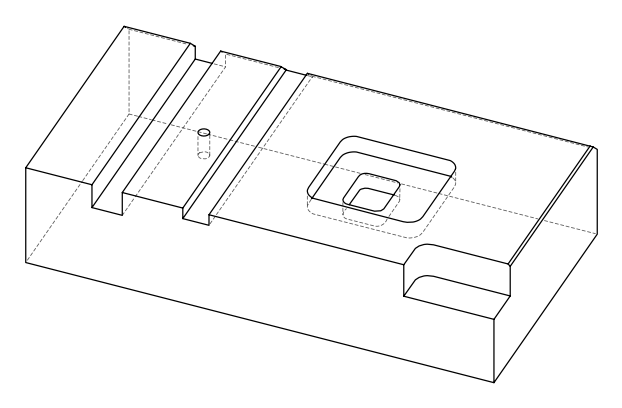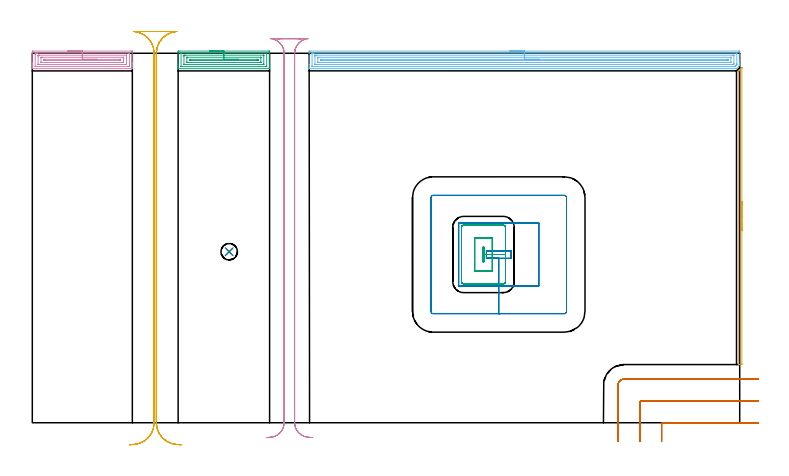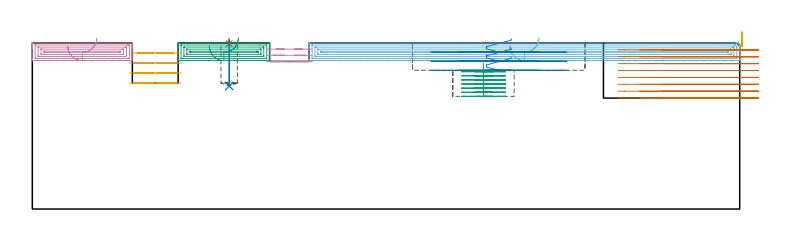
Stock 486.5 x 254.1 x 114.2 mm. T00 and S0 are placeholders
(PLAN: 11 operations, 7 tool changes, 42.5 min)
(1 SPOT_DRILL | STEP1POCKET | NXT0321_9005460120000 | 0.03 min | 2 mm3)
(2 DRILL_BLIND_HOLE_INTO_CENTER | STEP1POCKET | NXT0301_084 | 0.13 min | 2815 mm3)
(3 AREA_MILL | FG_CHAMFER_SURFACE | UGT0205_001 | 2.72 min | 5565 mm3)
(4 AREA_MILL_1 | FG_CHAMFER_SURFACE_1 | UGT0205_001 | 2.95 min | 5516 mm3)
(5 AREA_MILL_2 | FG_CHAMFER_SURFACE_2 | UGT0205_001 | 1.78 min | 501 mm3)
(6 AREA_MILL_3 | FG_CHAMFER_SURFACE_3 | UGT0205_001 | 12.04 min | 22148 mm3)
(7 MILL_CORNER_NOTCH_RECTANGULAR | CORNER_NOTCH_RECTANGULAR | UGT0201_094 | Follow Part, ap 5, ae 75% | 5.86 min | 140398 mm3)
(8 MILL_RECTANGULAR_POCKET | POCKET_RECTANGULAR_STRAIGHT | UGT0201_109 | Follow Part, ap 6.35, ae 75% | 4.2 min | 234872 mm3)
(9 MILL_RECTANGULAR_POCKET_1 | POCKET_RECTANGULAR_STRAIGHT_1 | NXT0201_011 | Follow Part, ap 3, ae 75% | 4.08 min | 38734 mm3)
(10 MILL_RECTANGULAR_SLOT | SLOT_RECTANGULAR | UGT0201_094 | Follow Part, ap 5, ae 75% | 3.6 min | 86851 mm3)
(11 MILL_RECTANGULAR_SLOT_1 | SLOT_RECTANGULAR_1 | UGT0201_018 | Follow Part, ap 7.5, ae 75% | 5.12 min | 219137 mm3)
(TOOL NXT0321_9005460120000 | NC Spot Drill, 142deg, 12mm, Carbide, Uncoated | D12 PA142 FL30 Z2)
(TOOL NXT0301_084 | Carbide Drill 11.3mm [860.1-1130-034A1-MM 2214] | D11.3 PA140 FL55 Z2)
(TOOL UGT0205_001 | Chamfer Mill 20 x 3 x 45 deg. | D20 FL50 Z2)
(TOOL UGT0201_094 | End mill 20 mm | D20 FL38 Z4)
(TOOL UGT0201_109 | End Mill 25.4 mm | D25.4 FL25 Z2)
(TOOL NXT0201_011 | ENDMILL 12mm [2P460-1200-NA 1630] | D12 FL38 Z6)
(TOOL UGT0201_018 | End mill 30 mm | D30 FL50 Z4)
(OP 1 SPOT_DRILL)
G17 G21 G94 G90
T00 M6
G54
G17 G0 G90 X135.4 Y117.6 S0 M3
G43 Z124.2 H0
G94 G81 G98 Z113.714 F250. R117.2
G80
M5
M2
(OP 2 DRILL_BLIND_HOLE_INTO_CENTER)
G17 G21 G94 G90
T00 M6
G54
G17 G0 G90 X135.4 Y117.6 S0 M3
G43 Z124.2 H1
G94 G81 G98 Z84.6 F250. R116.2
G80
M5
M2
(OP 3 AREA_MILL)
G17 G21 G94 G90
T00 M6
G54
G17 G0 G90 X121.75 Y255.6 S1061 M3
G43 Z124.2 H0
Z112.1
G94 G1 X121.788 Z111.228 F250.
X121.902 Z110.363
X122.091 Z109.512
X122.353 Z108.68
X122.687 Z107.874
X123.09 Z107.1
X123.558 Z106.364
X124.09 Z105.672
X124.679 Z105.029
X125.322 Z104.44
X126.014 Z103.908
X126.75 Z103.44
X127.524 Z103.037
X128.33 Z102.703
X129.162 Z102.441
X130.014 Z102.252
X130.878 Z102.138
X131.75 Z102.1
X162.579
X163.108 Y255.595 Z102.103
X163.19 Y255.592 Z102.106
X163.2 Y255.505 Z102.193
Y246.487 Z111.207
Y245.954 Z111.743
Y245.612 Z112.084
Y245.079 Z112.617
Y244.737 Z112.958
Y244.054 Z113.646
Y243.783 Z113.917
X163.197 Y243.639 Z114.053
X163.19 Y243.502 Z114.188
X163.025 Y243.5 Z114.2
X100.474
X100.31 Y243.502 Z114.188
X100.303 Y243.639 Z114.053
X100.3 Y243.783 Z113.917
Y244.054 Z113.646
Y244.737 Z112.958
Y245.954 Z111.743
Y246.487 Z111.207
Y254.971 Z102.726
X100.304 Y255.238 Z102.459
X100.31 Y255.593 Z102.105
X100.555 Y255.597 Z102.102
X100.921 Y255.6 Z102.1
X131.75
Y254.186 Z103.514
X160.792
X160.973 Y254.185 Z103.515
X161.144 Y254.181 Z103.519
X161.181 Y254.179 Z103.521
X161.19 Y254.16 Z103.54
X161.194 Y254.129 Z103.571
X161.199 Y253.964 Z103.736
X161.2 Y245.213 Z112.487
X161.196 Y245.079 Z112.621
X161.19 Y244.973 Z112.727
X161.183 Y244.921 Z112.779
X161.147 Y244.919 Z112.781
X160.792 Y244.915 Z112.785
X156.379 Y244.914 Z112.786
X102.708
X102.527 Y244.915 Z112.785
X102.356 Y244.919 Z112.781
X102.319 Y244.921 Z112.779
X102.31 Y244.94 Z112.76
X102.306 Y244.971 Z112.729
X102.301 Y245.136 Z112.564
X102.3 Y253.887 Z103.813
X102.304 Y254.021 Z103.679
X102.31 Y254.127 Z103.573
X102.317 Y254.179 Z103.521
X102.353 Y254.181 Z103.519
X102.708 Y254.185 Z103.515
X107.121 Y254.186 Z103.514
X131.75
Y252.772 Z104.928
X158.843 Y252.771 Z104.929
X159.004 Y252.769 Z104.931
X159.164 Y252.765 Z104.935
X159.191 Y252.757 Z104.943
X159.195 Y252.727 Z104.973
X159.198 Y252.677 Z105.023
X159.2 Y252.613 Z105.087
Y252.421 Z105.279
Y247.171 Z110.529
X159.198 Y246.487 Z111.213
X159.195 Y246.392 Z111.308
X159.19 Y246.346 Z111.354
X159.183 Y246.335 Z111.365
X159.163 Y246.332 Z111.368
X159.004 Y246.33 Z111.37
X158.273 Y246.328 Z111.372
X104.657 Y246.329 Z111.371
X104.496 Y246.331 Z111.369
X104.336 Y246.335 Z111.365
X104.309 Y246.343 Z111.357
X104.305 Y246.373 Z111.327
X104.302 Y246.423 Z111.277
X104.3 Y246.487 Z111.213
Y246.679 Z111.021
Y251.929 Z105.771
X104.302 Y252.613 Z105.087
X104.305 Y252.708 Z104.992
X104.31 Y252.755 Z104.945
X104.317 Y252.765 Z104.935
X104.337 Y252.768 Z104.932
X104.496 Y252.77 Z104.93
X105.227 Y252.772 Z104.928
X131.75
Y251.357 Z106.343
X157.057
X157.112 Y251.356 Z106.344
X157.169 Y251.353 Z106.347
X157.185 Y251.351 Z106.349
X157.19 Y251.338 Z106.362
X157.193 Y251.288 Z106.412
X157.2 Y250.879 Z106.821
Y248.237 Z109.463
X157.195 Y247.808 Z109.892
X157.191 Y247.756 Z109.944
X157.189 Y247.75 Z109.95
X157.173 Y247.747 Z109.953
X157.132 Y247.744 Z109.956
X156.997 Y247.743 Z109.957
X156.829
X106.443
X106.388 Y247.744 Z109.956
X106.331 Y247.747 Z109.953
X106.315 Y247.749 Z109.951
X106.31 Y247.762 Z109.938
X106.307 Y247.812 Z109.888
X106.3 Y248.22 Z109.48
Y250.863 Z106.837
X106.305 Y251.292 Z106.408
X106.308 Y251.344 Z106.356
X106.311 Y251.35 Z106.35
X106.327 Y251.353 Z106.347
X106.368 Y251.356 Z106.344
X106.503 Y251.357 Z106.343
X106.671
X131.75
Y249.943 Z107.757
X154.582
X154.971 Y249.941 Z107.759
X155.165 Y249.938 Z107.762
X155.184 Y249.937 Z107.763
X155.19 Y249.927 Z107.773
X155.195 Y249.891 Z107.809
X155.198 Y249.839 Z107.861
X155.199 Y249.339 Z108.361
X155.194 Y249.225 Z108.475
X155.19 Y249.18 Z108.52
X155.182 Y249.164 Z108.536
X155.138 Y249.162 Z108.538
X154.938 Y249.159 Z108.541
X154.536 Y249.157 Z108.543
X154.491
X108.918
X108.529 Y249.159 Z108.541
X108.335 Y249.162 Z108.538
X108.316 Y249.163 Z108.537
X108.31 Y249.173 Z108.527
X108.305 Y249.209 Z108.491
X108.303 Y249.261 Z108.439
X108.309 Y249.753 Z107.947
X108.329 Y249.936 Z107.764
X108.964 Y249.943 Z107.757
X131.75
X132.622 Z107.795
X133.486 Z107.909
X134.338 Z108.098
X135.17 Z108.36
X135.976 Z108.694
X136.75 Z109.097
X137.486 Z109.565
X138.178 Z110.096
X138.821 Z110.686
X139.41 Z111.329
X139.942 Z112.021
X140.41 Z112.757
X140.813 Z113.531
X141.147 Z114.337
X141.409 Z115.169
X141.598 Z116.02
X141.712 Z116.885
X141.75 Z117.757
G0 Z124.2
M5
M2
(OP 4 AREA_MILL_1)
G17 G21 G94 G90
T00 M6
G54
G17 G0 G90 X24.4 Y255.6 S1061 M3
G43 Z124.2 H0
Z112.1
G94 G1 X24.438 Z111.228 F250.
X24.552 Z110.363
X24.741 Z109.512
X25.003 Z108.68
X25.337 Z107.874
X25.74 Z107.1
X26.209 Z106.364
X26.74 Z105.672
X27.329 Z105.029
X27.972 Z104.44
X28.664 Z103.908
X29.4 Z103.44
X30.174 Z103.037
X30.98 Z102.703
X31.812 Z102.441
X32.664 Z102.252
X33.528 Z102.138
X34.4 Z102.1
X68.227
X68.754 Y255.594 Z102.103
X68.79 Y255.591 Z102.105
X68.8 Y255.549 Z102.148
Y247.362 Z110.332
Y246.74 Z110.958
Y246.487 Z111.21
Y245.865 Z111.832
Y245.612 Z112.084
Y245.107 Z112.592
Y243.709 Z113.99
X68.797 Y243.602 Z114.09
X68.79 Y243.503 Z114.189
X68.672 Y243.5 Z114.2
X0.128
X0.01 Y243.503 Z114.189
X0.003 Y243.602 Z114.09
X0. Y243.709 Z113.99
Y244.367 Z113.332
Y245.107 Z112.592
Y245.612 Z112.084
Y245.865 Z111.832
Y246.487 Z111.21
Y246.74 Z110.958
Y247.362 Z110.332
Y254.675 Z103.022
X0.005 Y255.238 Z102.459
X0.01 Y255.592 Z102.105
X0.209 Y255.596 Z102.102
X0.574 Y255.6 Z102.1
X34.4
Y254.186 Z103.514
X66.446 Y254.185 Z103.515
X66.629 Y254.184 Z103.516
X66.769 Y254.179 Z103.521
X66.791 Y254.174 Z103.526
X66.796 Y254.157 Z103.543
X66.798 Y254.137 Z103.563
X66.8 Y254.015 Z103.685
X66.799 Y245.612 Z112.088
X66.798 Y245.267 Z112.433
X66.79 Y244.924 Z112.776
X66.446 Y244.917 Z112.783
X66.265 Y244.915 Z112.785
X65.556 Y244.914 Z112.786
X65.376
X2.354 Y244.915 Z112.785
X2.171 Y244.916 Z112.784
X2.031 Y244.921 Z112.779
X2.009 Y244.926 Z112.774
X2.004 Y244.943 Z112.757
X2.002 Y244.963 Z112.737
X2. Y245.085 Z112.615
X2.001 Y253.488 Z104.212
X2.002 Y253.833 Z103.867
X2.01 Y254.177 Z103.523
X2.354 Y254.183 Z103.517
X2.535 Y254.185 Z103.515
X3.244 Y254.186 Z103.514
X3.424
X34.4
Y252.772 Z104.928
X64.666 Y252.771 Z104.929
X64.72 Y252.77 Z104.93
X64.762 Y252.768 Z104.932
X64.783 Y252.765 Z104.935
X64.79 Y252.744 Z104.956
X64.796 Y252.613 Z105.087
X64.799 Y252.481 Z105.219
X64.8 Y247.231 Z110.469
X64.796 Y246.487 Z111.213
X64.793 Y246.362 Z111.338
X64.78 Y246.335 Z111.365
X64.746 Y246.333 Z111.367
X64.666 Y246.331 Z111.369
X63.937 Y246.329 Z111.371
X63.776 Y246.328 Z111.372
X4.134 Y246.329 Z111.371
X4.08 Y246.33 Z111.37
X4.038 Y246.332 Z111.368
X4.017 Y246.335 Z111.365
X4.01 Y246.356 Z111.344
X4.004 Y246.487 Z111.213
X4.001 Y246.619 Z111.081
X4. Y251.869 Z105.831
X4.004 Y252.613 Z105.087
X4.007 Y252.738 Z104.962
X4.02 Y252.765 Z104.935
X4.054 Y252.767 Z104.933
X4.134 Y252.769 Z104.931
X4.863 Y252.772 Z104.928
X5.024
X34.4
Y251.357 Z106.343
X62.382
X62.694 Y251.356 Z106.344
X62.756 Y251.355 Z106.345
X62.782 Y251.352 Z106.348
X62.79 Y251.349 Z106.351
X62.793 Y251.334 Z106.366
X62.797 Y251.257 Z106.443
X62.8 Y250.947 Z106.753
Y249.028 Z108.672
X62.796 Y248.237 Z109.463
X62.792 Y247.842 Z109.858
X62.79 Y247.75 Z109.95
X62.666 Y247.747 Z109.953
X62.497 Y247.744 Z109.956
X61.995 Y247.743 Z109.957
X61.492
X6.418
X6.106 Y247.744 Z109.956
X6.044 Y247.745 Z109.955
X6.018 Y247.748 Z109.952
X6.01 Y247.751 Z109.949
X6.007 Y247.766 Z109.934
X6.003 Y247.843 Z109.857
X6. Y248.153 Z109.547
X6.001 Y250.863 Z106.837
X6.008 Y251.258 Z106.442
X6.01 Y251.35 Z106.35
X6.134 Y251.353 Z106.347
X6.303 Y251.356 Z106.344
X6.805 Y251.357 Z106.343
X7.192
X34.4
Y249.943 Z107.757
X60.26
X60.641 Y249.941 Z107.759
X60.736 Y249.939 Z107.761
X60.781 Y249.936 Z107.764
X60.791 Y249.931 Z107.769
X60.793 Y249.914 Z107.786
X60.797 Y249.823 Z107.877
X60.798 Y249.414 Z108.286
X60.794 Y249.263 Z108.437
X60.79 Y249.173 Z108.527
X60.614 Y249.164 Z108.536
X60.125 Y249.157 Z108.543
X8.54
X8.159 Y249.159 Z108.541
X8.064 Y249.161 Z108.539
X8.019 Y249.164 Z108.536
X8.009 Y249.169 Z108.531
X8.007 Y249.186 Z108.514
X8.003 Y249.277 Z108.423
X8.002 Y249.686 Z108.014
X8.006 Y249.855 Z107.845
X8.01 Y249.93 Z107.77
X8.049 Y249.936 Z107.764
X8.15 Y249.938 Z107.762
X8.56 Y249.943 Z107.757
X8.585
X34.4
X35.272 Z107.795
X36.137 Z107.909
X36.988 Z108.098
X37.82 Z108.36
X38.626 Z108.694
X39.4 Z109.097
X40.136 Z109.565
X40.828 Z110.096
X41.471 Z110.686
X42.06 Z111.329
X42.592 Z112.021
X43.06 Z112.757
X43.463 Z113.531
X43.797 Z114.337
X44.059 Z115.169
X44.248 Z116.02
X44.362 Z116.885
X44.4 Z117.757
G0 Z124.2
M5
M2
(OP 5 AREA_MILL_2)
G17 G21 G94 G90
T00 M6
G54
G17 G0 G90 X488. Y152.1 S1061 M3
G43 Z124.2 H0
Z122.
G94 G1 Y152.062 Z121.128 F250.
Y151.948 Z120.263
Y151.759 Z119.412
Y151.497 Z118.58
Y151.163 Z117.774
Y150.76 Z117.
Y150.291 Z116.264
Y149.76 Z115.572
Y149.171 Z114.929
Y148.528 Z114.34
Y147.836 Z113.808
Y147.1 Z113.34
Y146.326 Z112.937
Y145.52 Z112.603
Y144.688 Z112.341
Y143.836 Z112.152
Y142.972 Z112.038
Y142.1 Z112.
Y40.628
X487.999 Y40.301 Z112.001
X487.995 Y40.062 Z112.003
X487.991 Y40.005 Z112.005
X487.766 Y40. Z112.23
X487.25 Z112.746
X486.9 Z113.094
X485.989 Z114.011
X485.894 Z114.097
X485.84 Z114.151
X485.803 Y40.009 Z114.188
X485.8 Y40.18 Z114.2
Y241.784
X485.804 Y241.995 Z114.189
X485.869 Y242.071 Z114.128
X486.031 Y242.231 Z113.969
X486.119 Y242.319 Z113.881
X486.467 Y242.667 Z113.533
X487.837 Y244.038 Z112.162
X487.874 Y244.075 Z112.123
X487.99 Y244.182 Z112.002
X487.995 Y244.138 Z112.
X487.999 Y244.103 Z111.999
X488. Y244.08 Z112.
Y243.693
Y142.1
Y141.228 Z112.038
Y140.363 Z112.152
Y139.512 Z112.341
Y138.68 Z112.603
Y137.874 Z112.937
Y137.1 Z113.34
Y136.364 Z113.808
Y135.672 Z114.34
Y135.029 Z114.929
Y134.439 Z115.572
Y133.908 Z116.264
Y133.44 Z117.
Y133.037 Z117.774
Y132.703 Z118.58
Y132.441 Z119.412
Y132.252 Z120.263
Y132.138 Z121.128
Y132.1 Z122.
G0 Z124.2
M5
M2
(OP 6 AREA_MILL_3)
G17 G21 G94 G90
T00 M6
G54
G17 G0 G90 X328.45 Y255.6 S1061 M3
G43 Z124.2 H0
Z112.1
G94 G1 X328.488 Z111.228 F250.
X328.602 Z110.363
X328.791 Z109.512
X329.053 Z108.68
X329.387 Z107.874
X329.79 Z107.1
X330.258 Z106.364
X330.79 Z105.672
X331.379 Z105.029
X332.022 Z104.44
X332.714 Z103.908
X333.45 Z103.44
X334.224 Z103.037
X335.03 Z102.703
X335.862 Z102.441
X336.714 Z102.252
X337.578 Z102.138
X338.45 Z102.1
X485.88
X486.409 Y255.595 Z102.103
X486.49 Y255.592 Z102.106
X486.5 Y255.506 Z102.192
Y249.112 Z108.582
Y247.702 Z109.994
Y247.362 Z110.333
Y246.292 Z111.408
X486.49 Y245.694 Z112.004
X486.411 Y245.612 Z112.087
X486.327 Y245.526 Z112.172
X484.427 Y243.629 Z114.07
X484.295 Y243.503 Z114.189
X484.093 Y243.5 Z114.2
X190.574
X190.41 Y243.502 Z114.188
X190.403 Y243.638 Z114.054
X190.4 Y243.781 Z113.918
Y244.057 Z113.642
Y244.737 Z112.958
Y245.952 Z111.745
Y246.487 Z111.207
Y254.631 Z103.067
X190.406 Y255.238 Z102.459
X190.41 Y255.593 Z102.105
X190.654 Y255.597 Z102.102
X191.02 Y255.6 Z102.1
X338.45
Y254.186 Z103.514
X484.093 Y254.185 Z103.515
X484.275 Y254.184 Z103.516
X484.445 Y254.181 Z103.519
X484.481 Y254.179 Z103.521
X484.49 Y254.16 Z103.54
X484.493 Y254.129 Z103.571
X484.499 Y253.965 Z103.735
X484.5 Y246.964 Z110.736
X484.498 Y246.487 Z111.213
X484.495 Y246.288 Z111.412
X484.49 Y246.189 Z111.511
X484.484 Y246.146 Z111.554
X484.464 Y246.123 Z111.577
X484.093 Y245.743 Z111.957
X484.027 Y245.677 Z112.023
X483.585 Y245.234 Z112.466
X483.457 Y245.107 Z112.593
X483.352 Y245.005 Z112.695
X483.28 Y244.938 Z112.762
X483.26 Y244.922 Z112.778
X483.242 Y244.919 Z112.781
X483.199 Y244.917 Z112.783
X483.018 Y244.915 Z112.785
X192.807
X192.625 Y244.916 Z112.784
X192.455 Y244.919 Z112.781
X192.419 Y244.921 Z112.779
X192.41 Y244.94 Z112.76
X192.407 Y244.971 Z112.729
X192.401 Y245.135 Z112.565
Y253.886 Z103.814
X192.404 Y254.02 Z103.68
X192.41 Y254.126 Z103.574
X192.416 Y254.179 Z103.521
X192.452 Y254.18 Z103.52
X192.807 Y254.184 Z103.516
X192.989 Y254.185 Z103.515
X193.701 Y254.186 Z103.514
X338.45
Y252.772 Z104.928
X481.412 Z104.929
X482.145 Y252.77 Z104.93
X482.306 Y252.768 Z104.932
X482.465 Y252.765 Z104.935
X482.491 Y252.756 Z104.944
X482.494 Y252.727 Z104.973
X482.498 Y252.676 Z105.024
X482.499 Y252.613 Z105.087
X482.5 Y252.422 Z105.278
Y247.172 Z110.528
X482.497 Y246.83 Z110.87
X482.493 Y246.659 Z111.041
X482.49 Y246.617 Z111.083
X482.468 Y246.579 Z111.121
X482.385 Y246.487 Z111.213
X482.346 Y246.448 Z111.252
X482.306 Y246.41 Z111.29
X482.21 Y246.335 Z111.365
X482.123 Y246.333 Z111.367
X481.94 Y246.331 Z111.369
X481.574 Y246.329 Z111.371
X481.412 Y246.328 Z111.372
X195.488 Y246.329 Z111.371
X194.755 Y246.33 Z111.37
X194.594 Y246.332 Z111.368
X194.435 Y246.335 Z111.365
X194.409 Y246.344 Z111.356
X194.406 Y246.373 Z111.327
X194.402 Y246.424 Z111.276
X194.401 Y246.487 Z111.213
X194.4 Y246.678 Z111.022
Y251.928 Z105.772
X194.403 Y252.613 Z105.087
X194.406 Y252.708 Z104.992
X194.41 Y252.754 Z104.946
X194.416 Y252.765 Z104.935
X194.437 Y252.767 Z104.933
X194.594 Y252.769 Z104.931
X195.326 Y252.771 Z104.929
X195.488 Y252.772 Z104.928
X338.45
Y251.357 Z106.343
X480.358
X480.413 Y251.356 Z106.344
X480.47 Y251.353 Z106.347
X480.486 Y251.351 Z106.349
X480.49 Y251.337 Z106.363
X480.494 Y251.287 Z106.413
X480.5 Y250.881 Z106.819
Y248.237 Z109.463
X480.496 Y247.809 Z109.891
X480.492 Y247.757 Z109.943
X480.49 Y247.75 Z109.95
X480.475 Y247.747 Z109.953
X480.433 Y247.745 Z109.955
X480.299 Y247.743 Z109.957
X480.13
X196.542
X196.487 Y247.744 Z109.956
X196.43 Y247.747 Z109.953
X196.414 Y247.749 Z109.951
X196.41 Y247.763 Z109.937
X196.406 Y247.813 Z109.887
X196.4 Y248.219 Z109.481
Y250.863 Z106.837
X196.404 Y251.291 Z106.409
X196.408 Y251.343 Z106.357
X196.41 Y251.35 Z106.35
X196.425 Y251.353 Z106.347
X196.467 Y251.355 Z106.345
X196.601 Y251.357 Z106.343
X196.77
X338.45
Y249.943 Z107.757
X477.884
X478.273 Y249.941 Z107.759
X478.467 Y249.938 Z107.762
X478.485 Y249.937 Z107.763
X478.49 Y249.926 Z107.774
X478.495 Y249.89 Z107.81
X478.498 Y249.839 Z107.861
X478.499 Y249.34 Z108.36
X478.494 Y249.226 Z108.474
X478.49 Y249.181 Z108.519
X478.483 Y249.164 Z108.536
X478.44 Y249.162 Z108.538
X478.24 Y249.159 Z108.541
X477.838 Y249.157 Z108.543
X477.793
X199.017
X198.627 Y249.159 Z108.541
X198.433 Y249.162 Z108.538
X198.415 Y249.163 Z108.537
X198.41 Y249.174 Z108.526
X198.405 Y249.21 Z108.49
X198.403 Y249.261 Z108.439
X198.409 Y249.752 Z107.948
X198.428 Y249.936 Z107.764
X199.062 Y249.943 Z107.757
X338.45
X339.322 Z107.795
X340.186 Z107.909
X341.038 Z108.098
X341.87 Z108.36
X342.676 Z108.694
X343.45 Z109.097
X344.186 Z109.565
X344.878 Z110.096
X345.521 Z110.686
X346.11 Z111.329
X346.642 Z112.021
X347.11 Z112.757
X347.513 Z113.531
X347.847 Z114.337
X348.109 Z115.169
X348.298 Z116.02
X348.412 Z116.885
X348.45 Z117.757
G0 Z124.2
M5
M2
(OP 7 MILL_CORNER_NOTCH_RECTANGULAR)
G17 G21 G94 G90
T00 M6
G54
G17 G0 G90 X499.5 Y0. S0 M3
G43 Z124.2 H0
Z109.462
G94 G1 X496.5 F250.
X433.795 F500.
G3 X432.8 Y-0.995 R1.
G1 Y-10.
Y-13. F250.
G0 Z124.2
X499.5 Y15.
Z109.462
G1 X496.5
X418.795 F500.
G3 X417.8 Y14.005 R1.
G1 Y-10.
Y-13. F250.
G0 Z124.2
X499.5 Y30.
Z109.462
G1 X496.5
X407.1 F500.
G3 X402.8 Y25.7 R4.3
G1 Y-10.
Y-13. F250.
G0 Z124.2
X499.5 Y0.
Z104.725
G1 X496.5
X433.795 F500.
G3 X432.8 Y-0.995 R1.
G1 Y-10.
Y-13. F250.
G0 Z124.2
X499.5 Y15.
Z104.725
G1 X496.5
X418.795 F500.
G3 X417.8 Y14.005 R1.
G1 Y-10.
Y-13. F250.
G0 Z124.2
X499.5 Y30.
Z104.725
G1 X496.5
X407.1 F500.
G3 X402.8 Y25.7 R4.3
G1 Y-10.
Y-13. F250.
G0 Z124.2
X499.5 Y0.
Z99.987
G1 X496.5
X433.795 F500.
G3 X432.8 Y-0.995 R1.
G1 Y-10.
Y-13. F250.
G0 Z124.2
X499.5 Y15.
Z99.987
G1 X496.5
X418.795 F500.
G3 X417.8 Y14.005 R1.
G1 Y-10.
Y-13. F250.
G0 Z124.2
X499.5 Y30.
Z99.987
G1 X496.5
X407.1 F500.
G3 X402.8 Y25.7 R4.3
G1 Y-10.
Y-13. F250.
G0 Z124.2
X499.5 Y0.
Z95.25
G1 X496.5
X433.795 F500.
G3 X432.8 Y-0.995 R1.
G1 Y-10.
Y-13. F250.
G0 Z124.2
X499.5 Y15.
Z95.25
G1 X496.5
X418.795 F500.
G3 X417.8 Y14.005 R1.
G1 Y-10.
Y-13. F250.
G0 Z124.2
X499.5 Y30.
Z95.25
G1 X496.5
X407.1 F500.
G3 X402.8 Y25.7 R4.3
G1 Y-10.
Y-13. F250.
G0 Z124.2
X499.5 Y0.
Z90.512
G1 X496.5
X433.795 F500.
G3 X432.8 Y-0.995 R1.
G1 Y-10.
Y-13. F250.
G0 Z124.2
X499.5 Y15.
Z90.512
G1 X496.5
X418.795 F500.
G3 X417.8 Y14.005 R1.
G1 Y-10.
Y-13. F250.
G0 Z124.2
X499.5 Y30.
Z90.512
G1 X496.5
X407.1 F500.
G3 X402.8 Y25.7 R4.3
G1 Y-10.
Y-13. F250.
G0 Z124.2
X499.5 Y0.
Z85.775
G1 X496.5
X433.795 F500.
G3 X432.8 Y-0.995 R1.
G1 Y-10.
Y-13. F250.
G0 Z124.2
X499.5 Y15.
Z85.775
G1 X496.5
X418.795 F500.
G3 X417.8 Y14.005 R1.
G1 Y-10.
Y-13. F250.
G0 Z124.2
X499.5 Y30.
Z85.775
G1 X496.5
X407.1 F500.
G3 X402.8 Y25.7 R4.3
G1 Y-10.
Y-13. F250.
G0 Z124.2
X499.5 Y0.
Z81.037
G1 X496.5
X433.795 F500.
G3 X432.8 Y-0.995 R1.
G1 Y-10.
Y-13. F250.
G0 Z124.2
X499.5 Y15.
Z81.037
G1 X496.5
X418.795 F500.
G3 X417.8 Y14.005 R1.
G1 Y-10.
Y-13. F250.
G0 Z124.2
X499.5 Y30.
Z81.037
G1 X496.5
X407.1 F500.
G3 X402.8 Y25.7 R4.3
G1 Y-10.
Y-13. F250.
G0 Z124.2
X499.5 Y0.
Z76.3
G1 X496.5
X433.795 F500.
G3 X432.8 Y-0.995 R1.
G1 Y-10.
Y-13. F250.
G0 Z124.2
X499.5 Y15.
Z76.3
G1 X496.5
X418.795 F500.
G3 X417.8 Y14.005 R1.
G1 Y-10.
Y-13. F250.
G0 Z124.2
X499.5 Y30.
Z76.3
G1 X496.5
X407.1 F500.
G3 X402.8 Y25.7 R4.3
G1 Y-10.
Y-13. F250.
G0 Z124.2
M5
M2
(OP 8 MILL_RECTANGULAR_POCKET)
G17 G21 G94 G90
T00 M6
G54
G17 G0 G90 X329.3 Y114.416 S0 M3
G43 Z124.2 H0
Z117.2
G94 G1 Y118.3 Z116.159 F250.
X312.3 Z111.604
Y113.1 Z110.211
X320.8 Z107.933
X329.3 F500.
Y118.3
X312.3
Y113.1
X320.8
Y94.05
X348.35
Y137.35
X293.25
Y94.05
X320.8
Y75.
X365.8
G3 X367.4 Y76.6 R1.6
G1 Y154.8
G3 X365.8 Y156.4 R1.6
G1 X275.8
G3 X274.2 Y154.8 R1.6
G1 Y76.6
G3 X275.8 Y75. R1.6
G1 X320.8
X321.8
G0 X329.3 Y114.416 Z110.933
G1 Y118.3 Z109.893 F250.
X312.3 Z105.338
Y113.1 Z103.944
X320.8 Z101.667
X329.3 F500.
Y118.3
X312.3
Y113.1
X320.8
Y94.05
X348.35
Y137.35
X293.25
Y94.05
X320.8
Y75.
X365.8
G3 X367.4 Y76.6 R1.6
G1 Y154.8
G3 X365.8 Y156.4 R1.6
G1 X275.8
G3 X274.2 Y154.8 R1.6
G1 Y76.6
G3 X275.8 Y75. R1.6
G1 X320.8
X321.8
G0 X329.3 Y114.416 Z104.667
G1 Y118.3 Z103.626 F250.
X312.3 Z99.071
Y113.1 Z97.678
X320.8 Z95.4
X329.3 F500.
Y118.3
X312.3
Y113.1
X320.8
Y94.05
X348.35
Y137.35
X293.25
Y94.05
X320.8
Y75.
X365.8
G3 X367.4 Y76.6 R1.6
G1 Y154.8
G3 X365.8 Y156.4 R1.6
G1 X275.8
G3 X274.2 Y154.8 R1.6
G1 Y76.6
G3 X275.8 Y75. R1.6
G1 X320.8
X321.8
G0 Z124.2
M5
M2
(OP 9 MILL_RECTANGULAR_POCKET_1)
G17 G21 G94 G90
T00 M6
G54
G17 G0 G90 X310.4 Y115.168 S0 M3
G43 Z124.2 H1
Z100.261
G94 G1 Y120.9 Z98.726 F250.
X310.2 Z98.672
Y110.5 Z95.885
X310.4 Z95.832
Y115.7 Z94.438
Y120.9 F500.
X310.2
Y110.5
X310.4
Y115.7
X316.4
Y126.9
X304.2
Y104.5
X316.4
Y115.7
X325.4
Y134.4
G3 X323.9 Y135.9 R1.5
G1 X296.7
G3 X295.2 Y134.4 R1.5
G1 Y97.
G3 X296.7 Y95.5 R1.5
G1 X323.9
G3 X325.4 Y97. R1.5
G1 Y115.7
Y116.7
G0 X310.4 Y115.168 Z97.438
G1 Y120.9 Z95.903 F250.
X310.2 Z95.849
Y110.5 Z93.062
X310.4 Z93.009
Y115.7 Z91.615
Y120.9 F500.
X310.2
Y110.5
X310.4
Y115.7
X316.4
Y126.9
X304.2
Y104.5
X316.4
Y115.7
X325.4
Y134.4
G3 X323.9 Y135.9 R1.5
G1 X296.7
G3 X295.2 Y134.4 R1.5
G1 Y97.
G3 X296.7 Y95.5 R1.5
G1 X323.9
G3 X325.4 Y97. R1.5
G1 Y115.7
Y116.7
G0 X310.4 Y115.168 Z94.615
G1 Y120.9 Z93.079 F250.
X310.2 Z93.026
Y110.5 Z90.239
X310.4 Z90.186
Y115.7 Z88.792
Y120.9 F500.
X310.2
Y110.5
X310.4
Y115.7
X316.4
Y126.9
X304.2
Y104.5
X316.4
Y115.7
X325.4
Y134.4
G3 X323.9 Y135.9 R1.5
G1 X296.7
G3 X295.2 Y134.4 R1.5
G1 Y97.
G3 X296.7 Y95.5 R1.5
G1 X323.9
G3 X325.4 Y97. R1.5
G1 Y115.7
Y116.7
G0 X310.4 Y115.168 Z91.792
G1 Y120.9 Z90.256 F250.
X310.2 Z90.203
Y110.5 Z87.416
X310.4 Z87.363
Y115.7 Z85.969
Y120.9 F500.
X310.2
Y110.5
X310.4
Y115.7
X316.4
Y126.9
X304.2
Y104.5
X316.4
Y115.7
X325.4
Y134.4
G3 X323.9 Y135.9 R1.5
G1 X296.7
G3 X295.2 Y134.4 R1.5
G1 Y97.
G3 X296.7 Y95.5 R1.5
G1 X323.9
G3 X325.4 Y97. R1.5
G1 Y115.7
Y116.7
G0 X310.4 Y115.168 Z88.969
G1 Y120.9 Z87.433 F250.
X310.2 Z87.38
Y110.5 Z84.593
X310.4 Z84.539
Y115.7 Z83.146
Y120.9 F500.
X310.2
Y110.5
X310.4
Y115.7
X316.4
Y126.9
X304.2
Y104.5
X316.4
Y115.7
X325.4
Y134.4
G3 X323.9 Y135.9 R1.5
G1 X296.7
G3 X295.2 Y134.4 R1.5
G1 Y97.
G3 X296.7 Y95.5 R1.5
G1 X323.9
G3 X325.4 Y97. R1.5
G1 Y115.7
Y116.7
G0 X310.4 Y115.168 Z86.146
G1 Y120.9 Z84.61 F250.
X310.2 Z84.557
Y110.5 Z81.77
X310.4 Z81.716
Y115.7 Z80.323
Y120.9 F500.
X310.2
Y110.5
X310.4
Y115.7
X316.4
Y126.9
X304.2
Y104.5
X316.4
Y115.7
X325.4
Y134.4
G3 X323.9 Y135.9 R1.5
G1 X296.7
G3 X295.2 Y134.4 R1.5
G1 Y97.
G3 X296.7 Y95.5 R1.5
G1 X323.9
G3 X325.4 Y97. R1.5
G1 Y115.7
Y116.7
G0 X310.4 Y115.168 Z83.323
G1 Y120.9 Z81.787 F250.
X310.2 Z81.734
Y110.5 Z78.947
X310.4 Z78.893
Y115.7 Z77.5
Y120.9 F500.
X310.2
Y110.5
X310.4
Y115.7
X316.4
Y126.9
X304.2
Y104.5
X316.4
Y115.7
X325.4
Y134.4
G3 X323.9 Y135.9 R1.5
G1 X296.7
G3 X295.2 Y134.4 R1.5
G1 Y97.
G3 X296.7 Y95.5 R1.5
G1 X323.9
G3 X325.4 Y97. R1.5
G1 Y115.7
Y116.7
G0 Z124.2
M5
M2
(OP 10 MILL_RECTANGULAR_SLOT)
G17 G21 G94 G90
T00 M6
G54
G17 G0 G90 X192.617 Y-10.202 S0 M3
G43 Z124.2 H0
Z109.967
G94 G1 X189.626 Y-9.97 F250.
G2 X180.4 Y0. R10. F500.
G1 Y254.1
G2 X185.765 Y262.961 R10.
G3 X181.131 Y264.1 R10.
G1 X172.468
G3 X167.834 Y262.961 R10.
G2 X173.2 Y254.1 R10.
G1 Y0.
G2 X163.974 Y-9.97 R10.
G1 X160.983 Y-10.202 F250.
G0 X192.617 Z105.733
G1 X189.626 Y-9.97
G2 X180.4 Y0. R10. F500.
G1 Y254.1
G2 X187.885 Y263.779 R10.
G1 X187.893 Y263.808
G3 X185.493 Y264.1 R10.
G1 X168.167
G3 X165.737 Y263.8 R10.
G1 X165.744 Y263.771
G2 X173.2 Y254.1 R10.
G1 Y0.
G2 X163.974 Y-9.97 R10.
G1 X160.983 Y-10.202 F250.
G0 X192.617 Z101.5
G1 X189.626 Y-9.97
G2 X180.4 Y0. R10. F500.
G1 Y254.1
G2 X189.626 Y264.07 R10.
G1 Y264.1
X163.974
Y264.07
G2 X173.2 Y254.1 R10.
G1 Y0.
G2 X163.974 Y-9.97 R10.
G1 X160.983 Y-10.202 F250.
G0 Z124.2
M5
M2
(OP 11 MILL_RECTANGULAR_SLOT_1)
G17 G21 G94 G90
T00 M6
G54
G17 G0 G90 X102.346 Y-15.16 S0 M3
G43 Z124.2 H0
Z107.325
G94 G1 X99.352 Y-14.97 F250.
G2 X85.3 Y0. R15. F500.
G1 Y254.1
G2 X96.933 Y268.717 R15.
G1 X96.939 Y268.746
G3 X93.701 Y269.1 R15.
G1 X75.398
G3 X72.161 Y268.746 R15.
G1 X72.167 Y268.717
G2 X83.8 Y254.1 R15.
G1 Y0.
G2 X69.748 Y-14.97 R15.
G1 X66.754 Y-15.16 F250.
G0 X102.346 Z100.45
G1 X99.352 Y-14.97
G2 X85.3 Y0. R15. F500.
G1 Y254.1
G2 X99.352 Y269.07 R15.
G1 Y269.1
X69.748
Y269.07
G2 X83.8 Y254.1 R15.
G1 Y0.
G2 X69.748 Y-14.97 R15.
G1 X66.754 Y-15.16 F250.
G0 X102.346 Z93.575
G1 X99.352 Y-14.97
G2 X85.3 Y0. R15. F500.
G1 Y254.1
G2 X99.352 Y269.07 R15.
G1 Y269.1
X69.748
Y269.07
G2 X83.8 Y254.1 R15.
G1 Y0.
G2 X69.748 Y-14.97 R15.
G1 X66.754 Y-15.16 F250.
G0 X102.346 Z86.7
G1 X99.352 Y-14.97
G2 X85.3 Y0. R15. F500.
G1 Y254.1
G2 X99.352 Y269.07 R15.
G1 Y269.1
X69.748
Y269.07
G2 X83.8 Y254.1 R15.
G1 Y0.
G2 X69.748 Y-14.97 R15.
G1 X66.754 Y-15.16 F250.
G0 Z124.2
M5
M2
